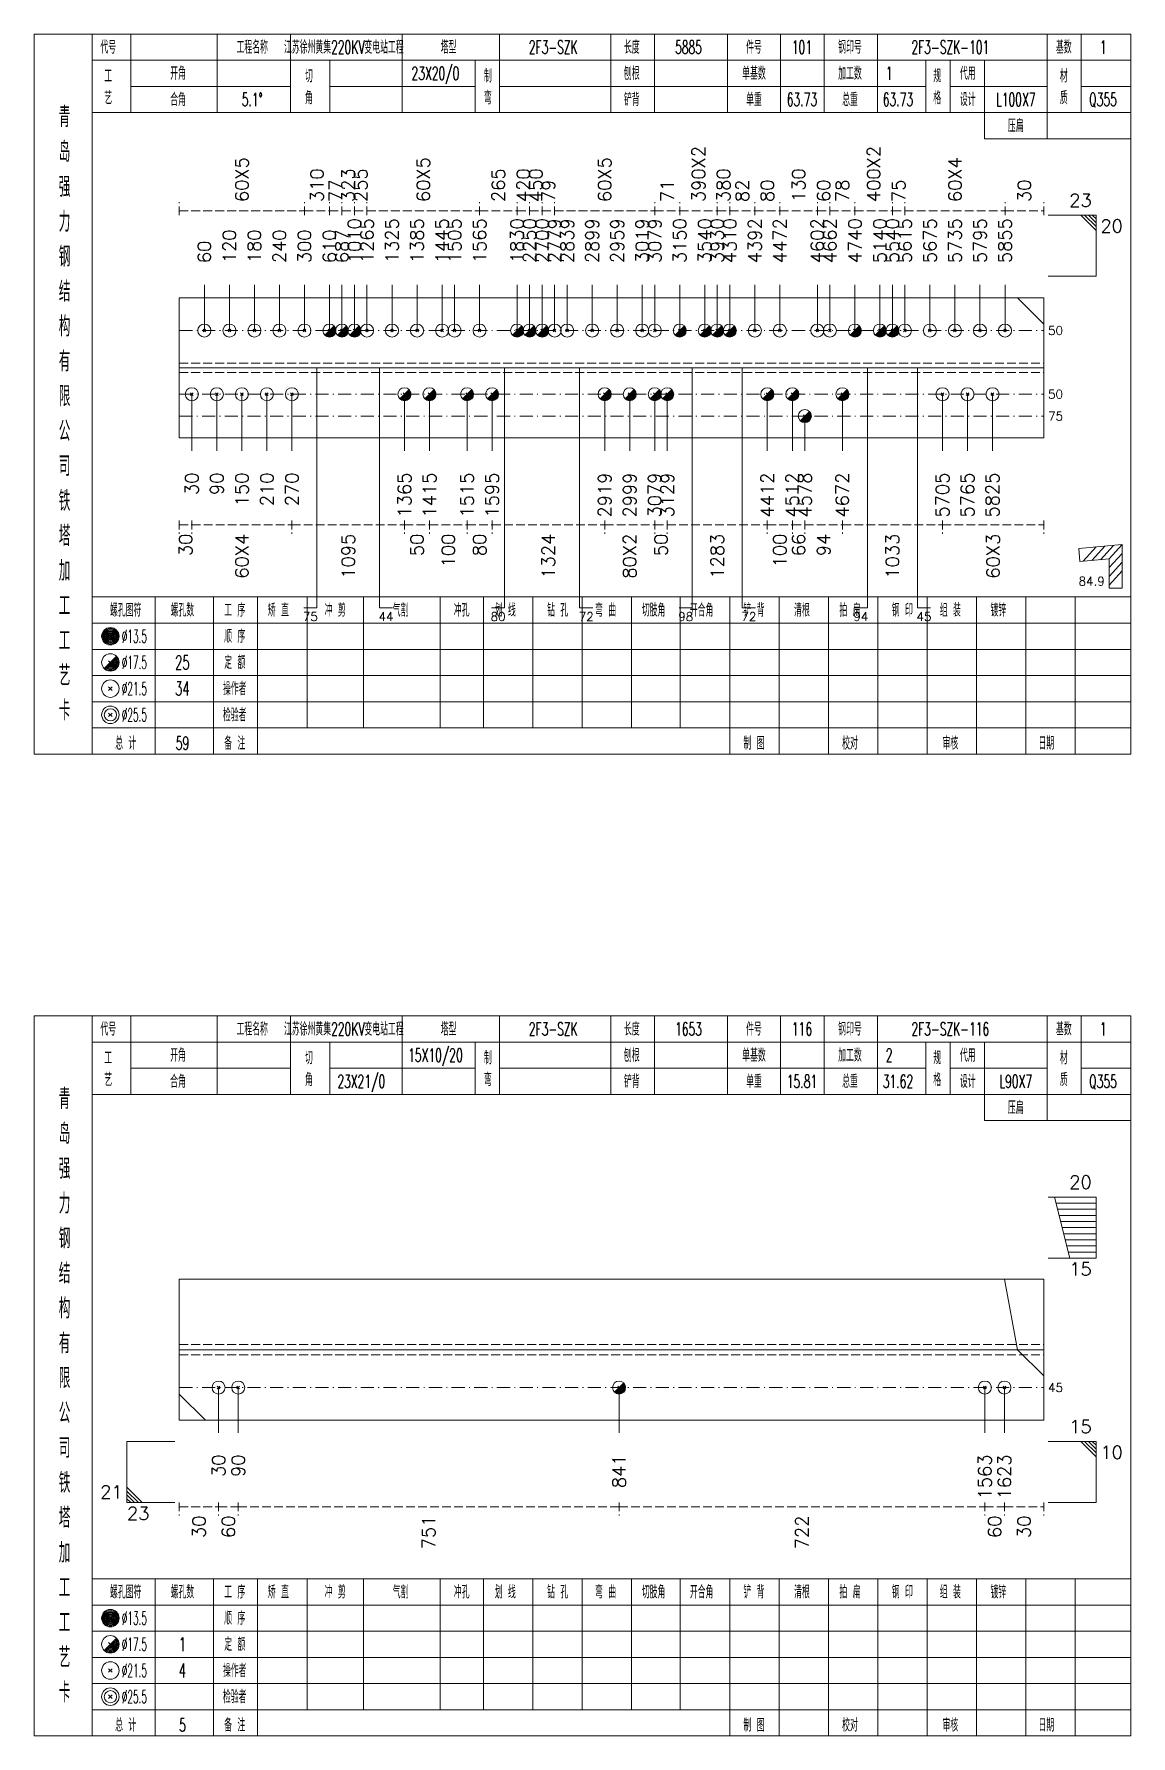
# Model space of a CAD drawing. Extents: x 0 to 4623, y -1159 to 4890.
# Drawn here: x 0 to 251.4, y 4500 to 4890 of the extents above; entities that cross this region are included whole.
import ezdxf
from ezdxf.enums import TextEntityAlignment as Align

# ---------------------------------------------------------------- set-up
doc = ezdxf.new("R2010")
doc.units = 0
doc.header["$MEASUREMENT"] = 0
doc.linetypes.add('一点画线', pattern=[5.2, 3, -1, 0.2, -1])
doc.linetypes.add('虚线', pattern=[2.75, 2, -0.75])
doc.layers.get('0').update_dxf_attribs({"linetype": 'CONTINUOUS', "lineweight": 25})
for name, color, linetype, lineweight in [('1', 7, 'CONTINUOUS', 25), ('2', 7, 'CONTINUOUS', 25), ('4', 7, 'CONTINUOUS', 25), ('5', 7, 'CONTINUOUS', 25)]:
    doc.layers.add(name, color=color, linetype=linetype, lineweight=lineweight)
doc.styles.get("Standard").update_dxf_attribs({"font": 'simplex.shx', "width": 0.7, "height": 3, "bigfont": 'gbhzfs.shx'})

# ---------------------------------------------------------------- blocks, each defined once
blk = doc.blocks.new('孔21.5')
at = {"layer": '5', "color": 7, "linetype": 'Continuous', "lineweight": 13}
for p, q in [((-0.2, -0.2), (0.2, 0.2)), ((-0.2, 0.2), (0.2, -0.2))]:
    blk.add_line(p, q, dxfattribs=at)
blk.add_circle((0, 0), 1, dxfattribs=at)
blk = doc.blocks.new('孔17.5')
at = {"layer": '5', "color": 7, "linetype": 'Continuous', "lineweight": 13}
for p, q in [((-0.707, -0.707), (0.707, 0.707)), ((-0.2, 0.2), (0.2, -0.2))]:
    blk.add_line(p, q, dxfattribs=at)
blk.add_circle((0, 0), 1, dxfattribs=at)
for radius in [0.9, 0.8, 0.7, 0.6, 0.5, 0.4, 0.3, 0.2, 0.1]:
    blk.add_arc((0, 0), radius, 225, 45, dxfattribs=at)

msp = doc.modelspace()

# ---------------------------------------------------------------- linework, layer by layer
at = {"color": 8, "linetype": '虚线', "lineweight": 9}
for p, q in [((33.3, 4848.5), (33.3, 4851.5)), ((33.3, 4849.5), (61.972, 4849.5)), ((61.972, 4848.5), (61.972, 4851.5)), ((61.972, 4848.5), (61.972, 4851.5)), ((61.972, 4849.5), (67.706, 4849.5)), ((67.706, 4848.5), (67.706, 4851.5)), ((67.706, 4848.5), (67.706, 4851.5)), ((67.706, 4849.5), (70.573, 4849.5)), ((70.573, 4848.5), (70.573, 4851.5)), ((70.573, 4848.5), (70.573, 4851.5)), ((70.573, 4849.5), (73.44, 4849.5)), ((73.44, 4848.5), (73.44, 4851.5)), ((73.44, 4848.5), (73.44, 4851.5)), ((73.44, 4849.5), (76.307, 4849.5)), ((76.307, 4848.5), (76.307, 4851.5)), ((76.307, 4848.5), (76.307, 4851.5)), ((76.307, 4849.5), (102.112, 4849.5)), ((102.112, 4848.5), (102.112, 4851.5)), ((102.112, 4848.5), (102.112, 4851.5)), ((102.112, 4849.5), (110.713, 4849.5)), ((110.713, 4848.5), (110.713, 4851.5)), ((110.713, 4848.5), (110.713, 4851.5)), ((110.713, 4849.5), (113.581, 4849.5)), ((113.581, 4848.5), (113.581, 4851.5)), ((113.581, 4848.5), (113.581, 4851.5)), ((113.581, 4849.5), (116.448, 4849.5)), ((116.448, 4848.5), (116.448, 4851.5)), ((116.448, 4848.5), (116.448, 4851.5)), ((116.448, 4849.5), (119.315, 4849.5)), ((119.315, 4848.5), (119.315, 4851.5)), ((119.315, 4848.5), (119.315, 4851.5)), ((119.315, 4849.5), (142.252, 4849.5)), ((142.252, 4848.5), (142.252, 4851.5)), ((142.252, 4848.5), (142.252, 4851.5)), ((142.252, 4849.5), (147.987, 4849.5)), ((147.987, 4848.5), (147.987, 4851.5)), ((147.987, 4848.5), (147.987, 4851.5)), ((147.987, 4849.5), (156.588, 4849.5)), ((156.588, 4848.5), (156.588, 4851.5)), ((156.588, 4848.5), (156.588, 4851.5)), ((156.588, 4849.5), (159.455, 4849.5)), ((159.455, 4848.5), (159.455, 4851.5)), ((159.455, 4848.5), (159.455, 4851.5)), ((159.455, 4849.5), (165.19, 4849.5)), ((165.19, 4848.5), (165.19, 4851.5)), ((165.19, 4848.5), (165.19, 4851.5)), ((165.19, 4849.5), (170.924, 4849.5)), ((170.924, 4848.5), (170.924, 4851.5)), ((170.924, 4848.5), (170.924, 4851.5)), ((170.924, 4849.5), (179.525, 4849.5)), ((179.525, 4848.5), (179.525, 4851.5)), ((179.525, 4848.5), (179.525, 4851.5)), ((179.525, 4849.5), (182.393, 4849.5)), ((182.393, 4848.5), (182.393, 4851.5)), ((182.393, 4848.5), (182.393, 4851.5)), ((182.393, 4849.5), (188.127, 4849.5)), ((188.127, 4848.5), (188.127, 4851.5)), ((188.127, 4848.5), (188.127, 4851.5)), ((188.127, 4849.5), (196.728, 4849.5)), ((196.728, 4848.5), (196.728, 4851.5)), ((196.728, 4848.5), (196.728, 4851.5)), ((196.728, 4849.5), (199.596, 4849.5)), ((199.596, 4848.5), (199.596, 4851.5)), ((199.596, 4848.5), (199.596, 4851.5)), ((199.596, 4849.5), (222.533, 4849.5)), ((222.533, 4848.5), (222.533, 4851.5)), ((222.533, 4848.5), (222.533, 4851.5)), ((222.533, 4849.5), (231.4, 4849.5)), ((231.4, 4848.5), (231.4, 4851.5)), ((33.3, 4778.5), (33.3, 4775.5)), ((33.3, 4777.5), (36.167, 4777.5)), ((36.167, 4778.5), (36.167, 4775.5)), ((36.167, 4778.5), (36.167, 4775.5)), ((36.167, 4777.5), (59.104, 4777.5)), ((59.104, 4778.5), (59.104, 4775.5)), ((59.104, 4778.5), (59.104, 4775.5)), ((59.104, 4777.5), (84.909, 4777.5)), ((84.909, 4778.5), (84.909, 4775.5)), ((84.909, 4778.5), (84.909, 4775.5)), ((84.909, 4777.5), (90.643, 4777.5)), ((90.643, 4778.5), (90.643, 4775.5)), ((90.643, 4778.5), (90.643, 4775.5)), ((90.643, 4777.5), (99.245, 4777.5)), ((99.245, 4778.5), (99.245, 4775.5)), ((99.245, 4778.5), (99.245, 4775.5)), ((99.245, 4777.5), (104.979, 4777.5)), ((104.979, 4778.5), (104.979, 4775.5)), ((104.979, 4778.5), (104.979, 4775.5)), ((104.979, 4777.5), (130.784, 4777.5)), ((130.784, 4778.5), (130.784, 4775.5)), ((130.784, 4778.5), (130.784, 4775.5)), ((130.784, 4777.5), (142.252, 4777.5)), ((142.252, 4778.5), (142.252, 4775.5)), ((142.252, 4778.5), (142.252, 4775.5)), ((142.252, 4777.5), (145.119, 4777.5)), ((145.119, 4778.5), (145.119, 4775.5)), ((145.119, 4778.5), (145.119, 4775.5)), ((145.119, 4777.5), (168.057, 4777.5)), ((168.057, 4778.5), (168.057, 4775.5)), ((168.057, 4778.5), (168.057, 4775.5)), ((168.057, 4777.5), (173.791, 4777.5)), ((173.791, 4778.5), (173.791, 4775.5)), ((173.791, 4778.5), (173.791, 4775.5)), ((173.791, 4777.5), (176.658, 4777.5)), ((176.658, 4778.5), (176.658, 4775.5)), ((176.658, 4778.5), (176.658, 4775.5)), ((176.658, 4777.5), (185.26, 4777.5)), ((185.26, 4778.5), (185.26, 4775.5)), ((185.26, 4778.5), (185.26, 4775.5)), ((185.26, 4777.5), (208.197, 4777.5)), ((208.197, 4778.5), (208.197, 4775.5)), ((208.197, 4778.5), (208.197, 4775.5)), ((208.197, 4777.5), (231.4, 4777.5)), ((231.4, 4778.5), (231.4, 4775.5)), ((33.3, 4553.5), (33.3, 4550.5)), ((33.3, 4552.5), (42.3, 4552.5)), ((42.3, 4553.5), (42.3, 4550.5)), ((42.3, 4553.5), (42.3, 4550.5)), ((42.3, 4552.5), (46.8, 4552.5)), ((46.8, 4553.5), (46.8, 4550.5)), ((46.8, 4553.5), (46.8, 4550.5)), ((46.8, 4552.5), (134.088, 4552.5)), ((134.088, 4553.5), (134.088, 4550.5)), ((134.088, 4553.5), (134.088, 4550.5)), ((134.088, 4552.5), (217.9, 4552.5)), ((217.9, 4553.5), (217.9, 4550.5)), ((217.9, 4553.5), (217.9, 4550.5)), ((217.9, 4552.5), (222.4, 4552.5)), ((222.4, 4553.5), (222.4, 4550.5)), ((222.4, 4553.5), (222.4, 4550.5)), ((222.4, 4552.5), (231.4, 4552.5)), ((231.4, 4553.5), (231.4, 4550.5))]:
    msp.add_line(p, q, dxfattribs=at)
at = {"color": 7, "linetype": 'Continuous', "lineweight": 13}
for p, q in [((243.4, 4848.5), (232.4, 4848.5)), ((239.9, 4848.5), (243.4, 4845)), ((240.775, 4848.5), (243.4, 4845.875)), ((241.65, 4848.5), (243.4, 4846.75)), ((242.525, 4848.5), (243.4, 4847.625)), ((243.4, 4834.5), (243.4, 4848.5)), ((39.034, 4822.05), (39.034, 4832.5)), ((44.769, 4822.05), (44.769, 4832.5)), ((50.503, 4822.05), (50.503, 4832.5)), ((56.237, 4822.05), (56.237, 4832.5)), ((61.972, 4822.05), (61.972, 4832.5)), ((67.706, 4822.05), (67.706, 4832.5)), ((70.573, 4822.05), (70.573, 4832.5)), ((73.44, 4822.05), (73.44, 4832.5)), ((76.307, 4822.05), (76.307, 4832.5)), ((82.042, 4822.05), (82.042, 4832.5)), ((87.776, 4822.05), (87.776, 4832.5)), ((93.51, 4822.05), (93.51, 4832.5)), ((96.378, 4822.05), (96.378, 4832.5)), ((102.112, 4822.05), (102.112, 4832.5)), ((110.713, 4822.05), (110.713, 4832.5)), ((113.581, 4822.05), (113.581, 4832.5)), ((116.448, 4822.05), (116.448, 4832.5)), ((119.315, 4822.05), (119.315, 4832.5)), ((122.182, 4822.05), (122.182, 4832.5)), ((127.916, 4822.05), (127.916, 4832.5)), ((133.651, 4822.05), (133.651, 4832.5)), ((139.385, 4822.05), (139.385, 4832.5)), ((142.252, 4822.05), (142.252, 4832.5)), ((147.987, 4822.05), (147.987, 4832.5)), ((153.721, 4822.05), (153.721, 4832.5)), ((156.588, 4822.05), (156.588, 4832.5)), ((159.455, 4822.05), (159.455, 4832.5)), ((165.19, 4822.05), (165.19, 4832.5)), ((170.924, 4822.05), (170.924, 4832.5)), ((179.525, 4822.05), (179.525, 4832.5)), ((182.393, 4822.05), (182.393, 4832.5)), ((188.127, 4822.05), (188.127, 4832.5)), ((193.861, 4822.05), (193.861, 4832.5)), ((196.728, 4822.05), (196.728, 4832.5)), ((199.596, 4822.05), (199.596, 4832.5)), ((205.33, 4822.05), (205.33, 4832.5)), ((211.064, 4822.05), (211.064, 4832.5)), ((216.799, 4822.05), (216.799, 4832.5)), ((222.533, 4822.05), (222.533, 4832.5)), ((243.4, 4834.5), (232.4, 4834.5)), ((231.4, 4823.55), (225.4, 4829.55)), ((36.167, 4807.45), (36.167, 4794.5)), ((41.901, 4807.45), (41.901, 4794.5)), ((47.636, 4807.45), (47.636, 4794.5)), ((53.37, 4807.45), (53.37, 4794.5)), ((59.104, 4807.45), (59.104, 4794.5)), ((84.909, 4807.45), (84.909, 4794.5)), ((90.643, 4807.45), (90.643, 4794.5)), ((99.245, 4807.45), (99.245, 4794.5)), ((104.979, 4807.45), (104.979, 4794.5)), ((130.784, 4807.45), (130.784, 4794.5)), ((136.518, 4807.45), (136.518, 4794.5)), ((142.252, 4807.45), (142.252, 4794.5)), ((145.119, 4807.45), (145.119, 4794.5)), ((168.057, 4807.45), (168.057, 4794.5)), ((173.791, 4807.45), (173.791, 4794.5)), ((185.26, 4807.45), (185.26, 4794.5)), ((208.197, 4807.45), (208.197, 4794.5)), ((213.931, 4807.45), (213.931, 4794.5)), ((219.666, 4807.45), (219.666, 4794.5)), ((176.658, 4802.45), (176.658, 4794.5)), ((243.4, 4623.5), (232.4, 4623.5)), ((237.4, 4609.5), (233.9, 4623.5)), ((243.4, 4622.1), (234.25, 4622.1)), ((243.4, 4609.5), (243.4, 4623.5)), ((243.4, 4620.7), (234.6, 4620.7)), ((243.4, 4619.3), (234.95, 4619.3)), ((243.4, 4617.9), (235.3, 4617.9)), ((243.4, 4616.5), (235.65, 4616.5)), ((243.4, 4615.1), (236, 4615.1)), ((243.4, 4613.7), (236.35, 4613.7)), ((243.4, 4612.3), (236.7, 4612.3)), ((243.4, 4610.9), (237.05, 4610.9)), ((243.4, 4609.5), (232.4, 4609.5)), ((225.4, 4588.5), (222.4, 4604.667)), ((231.4, 4582.5), (225.4, 4588.5)), ((42.3, 4579.833), (42.3, 4569.5)), ((46.8, 4579.833), (46.8, 4569.5)), ((134.088, 4579.833), (134.088, 4569.5)), ((217.9, 4579.833), (217.9, 4569.5)), ((222.4, 4579.833), (222.4, 4569.5)), ((33.3, 4578.333), (39.3, 4572.333)), ((21.3, 4567.5), (32.3, 4567.5)), ((21.3, 4567.5), (21.3, 4553.5)), ((243.4, 4567.5), (232.4, 4567.5)), ((239.9, 4567.5), (243.4, 4564)), ((240.775, 4567.5), (243.4, 4564.875)), ((241.65, 4567.5), (243.4, 4565.75)), ((242.525, 4567.5), (243.4, 4566.625)), ((243.4, 4567.5), (243.4, 4553.5)), ((24.8, 4553.5), (21.3, 4557)), ((23.925, 4553.5), (21.3, 4556.125)), ((23.05, 4553.5), (21.3, 4555.25)), ((22.175, 4553.5), (21.3, 4554.375)), ((21.3, 4553.5), (32.3, 4553.5)), ((243.4, 4553.5), (232.4, 4553.5))]:
    msp.add_line(p, q, dxfattribs=at)
at = {"color": 7, "linetype": 'Continuous', "lineweight": 18}
for p, q in [((33.3, 4829.55), (33.3, 4797.45)), ((33.3, 4829.55), (231.4, 4829.55)), ((231.4, 4829.55), (231.4, 4797.45)), ((33.3, 4813.5), (231.4, 4813.5)), ((33.3, 4604.667), (33.3, 4572.333)), ((33.3, 4604.667), (231.4, 4604.667)), ((231.4, 4604.667), (231.4, 4572.333)), ((33.3, 4588.5), (231.4, 4588.5))]:
    msp.add_line(p, q, dxfattribs=at)
at = {"color": 3, "linetype": '一点画线', "lineweight": 13}
for p, q in [((33.3, 4822.05), (231.4, 4822.05)), ((33.3, 4807.45), (231.4, 4807.45)), ((33.3, 4802.45), (231.4, 4802.45)), ((33.3, 4579.833), (231.4, 4579.833))]:
    msp.add_line(p, q, dxfattribs=at)
at = {"color": 1, "linetype": '虚线', "lineweight": 18}
for p, q in [((33.3, 4814.55), (231.4, 4814.55)), ((33.3, 4812.45), (231.4, 4812.45)), ((33.3, 4589.667), (231.4, 4589.667)), ((33.3, 4587.333), (231.4, 4587.333))]:
    msp.add_line(p, q, dxfattribs=at)
at = {"layer": '1', "color": 7, "linetype": 'Continuous', "lineweight": 18}
for p, q in [((33.3, 4797.45), (231.4, 4797.45)), ((33.3, 4572.333), (231.4, 4572.333))]:
    msp.add_line(p, q, dxfattribs=at)
at = {"layer": '2', "color": 7, "linetype": 'Continuous', "lineweight": 13}
for p, q in [((64.839, 4813.5), (64.839, 4758.5)), ((79.175, 4813.5), (79.175, 4758.5)), ((107.846, 4813.5), (107.846, 4758.5)), ((125.049, 4813.5), (125.049, 4758.5)), ((150.854, 4813.5), (150.854, 4758.5)), ((162.322, 4813.5), (162.322, 4758.5)), ((190.994, 4813.5), (190.994, 4758.5)), ((202.463, 4813.5), (202.463, 4758.5)), ((249.4, 4773), (239.44, 4772.111)), ((239.44, 4772.111), (239.706, 4769.123)), ((239.706, 4769.123), (246.4, 4769.72)), ((240.424, 4769.187), (243.424, 4772.467)), ((242.416, 4769.365), (245.416, 4772.644)), ((244.408, 4769.543), (247.408, 4772.822)), ((246.4, 4769.72), (249.4, 4773)), ((246.4, 4767.72), (249.4, 4771)), ((246.4, 4769.72), (246.4, 4763)), ((249.4, 4763), (249.4, 4773)), ((246.4, 4765.72), (249.4, 4769)), ((246.4, 4763.72), (249.4, 4767)), ((246.4, 4763), (249.4, 4763)), ((64.839, 4758.5), (61.839, 4758.5)), ((79.175, 4758.5), (82.175, 4758.5)), ((107.846, 4758.5), (104.846, 4758.5)), ((125.049, 4758.5), (128.049, 4758.5)), ((150.854, 4758.5), (147.854, 4758.5)), ((162.322, 4758.5), (165.322, 4758.5)), ((190.994, 4758.5), (187.994, 4758.5)), ((202.463, 4758.5), (205.463, 4758.5))]:
    msp.add_line(p, q, dxfattribs=at)
at = {"layer": '4', "color": 1, "linetype": 'Continuous', "lineweight": 18}
for p, q in [((13.3, 4725), (13.3, 4890)), ((22.2, 4872), (22.2, 4890)), ((42, 4872), (42, 4890)), ((58.8, 4872), (58.8, 4890)), ((84.4, 4872), (84.4, 4890)), ((106.7, 4872), (106.7, 4890)), ((132.2, 4872), (132.2, 4890)), ((142.2, 4872), (142.2, 4890)), ((158.9, 4872), (158.9, 4890)), ((171.1, 4872), (171.1, 4890)), ((181.1, 4872), (181.1, 4890)), ((193.3, 4872), (193.3, 4890)), ((232.2, 4866), (232.2, 4890)), ((240, 4872), (240, 4890)), ((13.3, 4884), (251.4, 4884)), ((67.8, 4872), (67.8, 4884)), ((101.1, 4872), (101.1, 4884)), ((204.4, 4872), (204.4, 4884)), ((210, 4872), (210, 4884)), ((217.8, 4866), (217.8, 4884)), ((22.2, 4878), (58.8, 4878)), ((67.8, 4878), (101.1, 4878)), ((106.7, 4878), (204.4, 4878)), ((210, 4878), (232.2, 4878)), ((240, 4878), (251.4, 4878)), ((13.3, 4872), (251.4, 4872)), ((217.8, 4866), (251.4, 4866)), ((13.3, 4761), (251.4, 4761)), ((27.8, 4725), (27.8, 4761)), ((41.1, 4725), (41.1, 4761)), ((51.2, 4725), (51.2, 4761)), ((62.6, 4731), (62.6, 4761)), ((75.5, 4731), (75.5, 4761)), ((93.1, 4731), (93.1, 4761)), ((103, 4731), (103, 4761)), ((114.3, 4731), (114.3, 4761)), ((125.6, 4731), (125.6, 4761)), ((136.9, 4731), (136.9, 4761)), ((148.1, 4731), (148.1, 4761)), ((159.5, 4731), (159.5, 4761)), ((170.8, 4731), (170.8, 4761)), ((182.1, 4731), (182.1, 4761)), ((193.4, 4731), (193.4, 4761)), ((204.7, 4731), (204.7, 4761)), ((216, 4731), (216, 4761)), ((227.3, 4731), (227.3, 4761)), ((238.6, 4731), (238.6, 4761)), ((13.3, 4755), (251.4, 4755)), ((13.3, 4749), (251.4, 4749)), ((13.3, 4743), (251.4, 4743)), ((13.3, 4737), (251.4, 4737)), ((13.3, 4731), (251.4, 4731)), ((159.5, 4725), (159.5, 4731)), ((170.8, 4725), (170.8, 4731)), ((182.1, 4725), (182.1, 4731)), ((193.4, 4725), (193.4, 4731)), ((204.7, 4725), (204.7, 4731)), ((216, 4725), (216, 4731)), ((227.3, 4725), (227.3, 4731)), ((238.6, 4725), (238.6, 4731)), ((13.3, 4500), (13.3, 4665)), ((22.2, 4647), (22.2, 4665)), ((42, 4647), (42, 4665)), ((58.8, 4647), (58.8, 4665)), ((84.4, 4647), (84.4, 4665)), ((106.7, 4647), (106.7, 4665)), ((132.2, 4647), (132.2, 4665)), ((142.2, 4647), (142.2, 4665)), ((158.9, 4647), (158.9, 4665)), ((171.1, 4647), (171.1, 4665)), ((181.1, 4647), (181.1, 4665)), ((193.3, 4647), (193.3, 4665)), ((232.2, 4641), (232.2, 4665)), ((240, 4647), (240, 4665)), ((13.3, 4659), (251.4, 4659)), ((67.8, 4647), (67.8, 4659)), ((101.1, 4647), (101.1, 4659)), ((204.4, 4647), (204.4, 4659)), ((210, 4647), (210, 4659)), ((217.8, 4641), (217.8, 4659)), ((22.2, 4653), (58.8, 4653)), ((67.8, 4653), (101.1, 4653)), ((106.7, 4653), (204.4, 4653)), ((210, 4653), (232.2, 4653)), ((240, 4653), (251.4, 4653)), ((13.3, 4647), (251.4, 4647)), ((217.8, 4641), (251.4, 4641)), ((13.3, 4536), (251.4, 4536)), ((27.8, 4500), (27.8, 4536)), ((41.1, 4500), (41.1, 4536)), ((51.2, 4500), (51.2, 4536)), ((62.6, 4506), (62.6, 4536)), ((75.5, 4506), (75.5, 4536)), ((93.1, 4506), (93.1, 4536)), ((103, 4506), (103, 4536)), ((114.3, 4506), (114.3, 4536)), ((125.6, 4506), (125.6, 4536)), ((136.9, 4506), (136.9, 4536)), ((148.1, 4506), (148.1, 4536)), ((159.5, 4506), (159.5, 4536)), ((170.8, 4506), (170.8, 4536)), ((182.1, 4506), (182.1, 4536)), ((193.4, 4506), (193.4, 4536)), ((204.7, 4506), (204.7, 4536)), ((216, 4506), (216, 4536)), ((227.3, 4506), (227.3, 4536)), ((238.6, 4506), (238.6, 4536)), ((13.3, 4530), (251.4, 4530)), ((13.3, 4524), (251.4, 4524)), ((13.3, 4518), (251.4, 4518)), ((13.3, 4512), (251.4, 4512)), ((13.3, 4506), (251.4, 4506)), ((159.5, 4500), (159.5, 4506)), ((170.8, 4500), (170.8, 4506)), ((182.1, 4500), (182.1, 4506)), ((193.4, 4500), (193.4, 4506)), ((204.7, 4500), (204.7, 4506)), ((216, 4500), (216, 4506)), ((227.3, 4500), (227.3, 4506)), ((238.6, 4500), (238.6, 4506))]:
    msp.add_line(p, q, dxfattribs=at)
at = {"layer": '4', "color": 7, "linetype": 'Continuous', "lineweight": 13}
for p, q in [((17.3, 4751.8), (17.7, 4752.2)), ((17.7, 4751.8), (17.3, 4752.2)), ((16.086, 4744.586), (18.914, 4747.414)), ((17.1, 4746.4), (17.9, 4745.6)), ((17.1, 4739.6), (17.9, 4740.4)), ((17.1, 4740.4), (17.9, 4739.6)), ((17.1, 4733.6), (17.9, 4734.4)), ((17.1, 4734.4), (17.9, 4733.6)), ((17.3, 4526.8), (17.7, 4527.2)), ((17.7, 4526.8), (17.3, 4527.2)), ((16.086, 4519.586), (18.914, 4522.414)), ((17.1, 4521.4), (17.9, 4520.6)), ((17.1, 4514.6), (17.9, 4515.4)), ((17.1, 4515.4), (17.9, 4514.6)), ((17.1, 4508.6), (17.9, 4509.4)), ((17.1, 4509.4), (17.9, 4508.6))]:
    msp.add_line(p, q, dxfattribs=at)
at = {"layer": '4', "color": 1, "linetype": 'Continuous', "lineweight": 18}
for points in [[(0, 4890), (0, 4725), (251.4, 4725), (251.4, 4890)], [(0, 4665), (0, 4500), (251.4, 4500), (251.4, 4665)]]:
    msp.add_lwpolyline(points, close=True, dxfattribs=at)
at = {"layer": '4', "color": 7, "linetype": 'Continuous', "lineweight": 13}
for centre, radius in [((17.5, 4752), 2), ((17.5, 4752), 1.8), ((17.5, 4752), 1.6), ((17.5, 4752), 1.4), ((17.5, 4752), 1.2), ((17.5, 4752), 1), ((17.5, 4752), 0.8), ((17.5, 4752), 0.6), ((17.5, 4752), 0.4), ((17.5, 4752), 0.2), ((17.5, 4746), 2), ((17.5, 4740), 2), ((17.5, 4734), 2), ((17.5, 4734), 1.4), ((17.5, 4527), 2), ((17.5, 4527), 1.8), ((17.5, 4527), 1.6), ((17.5, 4527), 1.4), ((17.5, 4527), 1.2), ((17.5, 4527), 1), ((17.5, 4527), 0.8), ((17.5, 4527), 0.6), ((17.5, 4527), 0.4), ((17.5, 4527), 0.2), ((17.5, 4521), 2), ((17.5, 4515), 2), ((17.5, 4509), 2), ((17.5, 4509), 1.4)]:
    msp.add_circle(centre, radius, dxfattribs=at)
for centre, radius in [((17.5, 4746), 1.8), ((17.5, 4746), 1.6), ((17.5, 4746), 1.4), ((17.5, 4746), 1.2), ((17.5, 4746), 1), ((17.5, 4746), 0.8), ((17.5, 4746), 0.6), ((17.5, 4746), 0.4), ((17.5, 4746), 0.2), ((17.5, 4521), 1.8), ((17.5, 4521), 1.6), ((17.5, 4521), 1.4), ((17.5, 4521), 1.2), ((17.5, 4521), 1), ((17.5, 4521), 0.8), ((17.5, 4521), 0.6), ((17.5, 4521), 0.4), ((17.5, 4521), 0.2)]:
    msp.add_arc(centre, radius, 225, 45, dxfattribs=at)

# ---------------------------------------------------------------- block references
at = {"color": 7, "linetype": 'Continuous', "lineweight": 13}
for name, p, xscale, yscale, zscale in [('孔21.5', (39.034, 4822.05), 1.5, 1.5, 1.5), ('孔21.5', (44.769, 4822.05), 1.5, 1.5, 1.5), ('孔21.5', (50.503, 4822.05), 1.5, 1.5, 1.5), ('孔21.5', (56.237, 4822.05), 1.5, 1.5, 1.5), ('孔21.5', (61.972, 4822.05), 1.5, 1.5, 1.5), ('孔17.5', (67.706, 4822.05), 1.5, 1.5, 1.5), ('孔17.5', (70.573, 4822.05), 1.5, 1.5, 1.5), ('孔17.5', (73.44, 4822.05), 1.5, 1.5, 1.5), ('孔21.5', (76.307, 4822.05), 1.5, 1.5, 1.5), ('孔21.5', (82.042, 4822.05), 1.5, 1.5, 1.5), ('孔21.5', (87.776, 4822.05), 1.5, 1.5, 1.5), ('孔21.5', (93.51, 4822.05), 1.5, 1.5, 1.5), ('孔21.5', (96.378, 4822.05), 1.5, 1.5, 1.5), ('孔21.5', (102.112, 4822.05), 1.5, 1.5, 1.5), ('孔17.5', (110.713, 4822.05), 1.5, 1.5, 1.5), ('孔17.5', (113.581, 4822.05), 1.5, 1.5, 1.5), ('孔17.5', (116.448, 4822.05), 1.5, 1.5, 1.5), ('孔21.5', (119.315, 4822.05), 1.5, 1.5, 1.5), ('孔21.5', (122.182, 4822.05), 1.5, 1.5, 1.5), ('孔21.5', (127.916, 4822.05), 1.500000000000021, 1.500000000000021, 1.500000000000021), ('孔21.5', (133.651, 4822.05), 1.5, 1.5, 1.5), ('孔21.5', (139.385, 4822.05), 1.5, 1.5, 1.5), ('孔21.5', (142.252, 4822.05), 1.5, 1.5, 1.5), ('孔17.5', (147.987, 4822.05), 1.5, 1.5, 1.5), ('孔17.5', (153.721, 4822.05), 1.5, 1.5, 1.5), ('孔17.5', (156.588, 4822.05), 1.5, 1.5, 1.5), ('孔17.5', (159.455, 4822.05), 1.5, 1.5, 1.5), ('孔21.5', (165.19, 4822.05), 1.5, 1.5, 1.5), ('孔21.5', (170.924, 4822.05), 1.5, 1.5, 1.5), ('孔21.5', (179.525, 4822.05), 1.5, 1.5, 1.5), ('孔21.5', (182.393, 4822.05), 1.5, 1.5, 1.5), ('孔17.5', (188.127, 4822.05), 1.5, 1.5, 1.5), ('孔17.5', (193.861, 4822.05), 1.5, 1.5, 1.5), ('孔17.5', (196.728, 4822.05), 1.5, 1.5, 1.5), ('孔21.5', (199.596, 4822.05), 1.5, 1.5, 1.5), ('孔21.5', (205.33, 4822.05), 1.5, 1.5, 1.5), ('孔21.5', (211.064, 4822.05), 1.5, 1.5, 1.5), ('孔21.5', (216.799, 4822.05), 1.5, 1.5, 1.5), ('孔21.5', (222.533, 4822.05), 1.5, 1.5, 1.5)]:
    msp.add_blockref(name, p, dxfattribs=dict(at, xscale=xscale, yscale=yscale, zscale=zscale))
at = {"layer": '1', "color": 7, "linetype": 'Continuous', "lineweight": 13, "xscale": 1.5, "yscale": 1.5, "zscale": 1.5}
for name, p in [('孔21.5', (36.167, 4807.45)), ('孔21.5', (41.901, 4807.45)), ('孔21.5', (47.636, 4807.45)), ('孔21.5', (53.37, 4807.45)), ('孔21.5', (59.104, 4807.45)), ('孔17.5', (84.909, 4807.45)), ('孔17.5', (90.643, 4807.45)), ('孔17.5', (99.245, 4807.45)), ('孔17.5', (104.979, 4807.45)), ('孔17.5', (130.784, 4807.45)), ('孔17.5', (136.518, 4807.45)), ('孔17.5', (142.252, 4807.45)), ('孔17.5', (145.119, 4807.45)), ('孔17.5', (168.057, 4807.45)), ('孔17.5', (173.791, 4807.45)), ('孔17.5', (185.26, 4807.45)), ('孔21.5', (208.197, 4807.45)), ('孔21.5', (213.931, 4807.45)), ('孔21.5', (219.666, 4807.45)), ('孔17.5', (176.658, 4802.45)), ('孔21.5', (42.3, 4579.833)), ('孔21.5', (46.8, 4579.833)), ('孔17.5', (134.088, 4579.833)), ('孔21.5', (217.9, 4579.833)), ('孔21.5', (222.4, 4579.833))]:
    msp.add_blockref(name, p, dxfattribs=at)

# ---------------------------------------------------------------- texts
at = {"color": 8, "linetype": 'Continuous', "lineweight": 9}
for s, p in [('390X2', (152.287, 4851.5)), ('400X2', (192.428, 4851.5)), ('60X5', (47.636, 4851.5)), ('60X5', (89.21, 4851.5)), ('60X5', (130.784, 4851.5)), ('60X4', (211.064, 4851.5)), ('310', (64.839, 4851.5)), ('77', (69.14, 4851.5)), ('323', (72.007, 4851.5)), ('255', (74.874, 4851.5)), ('265', (106.413, 4851.5)), ('420', (112.147, 4851.5)), ('450', (115.014, 4851.5)), ('79', (117.881, 4851.5)), ('380', (158.022, 4851.5)), ('82', (162.322, 4851.5)), ('80', (168.057, 4851.5)), ('130', (175.225, 4851.5)), ('60', (180.959, 4851.5)), ('78', (185.26, 4851.5)), ('75', (198.162, 4851.5)), ('30', (226.966, 4851.5)), ('71', (145.119, 4851.5))]:
    msp.add_text(s, height=3, rotation=90, dxfattribs=at).set_placement(p, align=Align.MIDDLE_LEFT)
at = {"color": 7, "linetype": 'Continuous', "lineweight": 13}
for s, p in [('23', (242.4, 4849.5)), ('20', (242.4, 4624.5)), ('15', (242.4, 4568.5)), ('21', (20.3, 4553.5))]:
    msp.add_text(s, height=3, dxfattribs=at).set_placement(p, align=Align.BOTTOM_RIGHT)
for s, p in [('120', (44.769, 4837.5)), ('180', (50.503, 4837.5)), ('240', (56.237, 4837.5)), ('300', (61.972, 4837.5)), ('610', (67.706, 4837.5)), ('687', (70.573, 4837.5)), ('1010', (73.44, 4837.5)), ('1265', (76.307, 4837.5)), ('1325', (82.042, 4837.5)), ('1385', (87.776, 4837.5)), ('1445', (93.51, 4837.5)), ('1505', (96.378, 4837.5)), ('1565', (102.112, 4837.5)), ('1830', (110.713, 4837.5)), ('2250', (113.581, 4837.5)), ('2700', (116.448, 4837.5)), ('2779', (119.315, 4837.5)), ('2839', (122.182, 4837.5)), ('2899', (127.916, 4837.5)), ('2959', (133.651, 4837.5)), ('3019', (139.385, 4837.5)), ('3079', (142.252, 4837.5)), ('3150', (147.987, 4837.5)), ('3540', (153.721, 4837.5)), ('3930', (156.588, 4837.5)), ('4310', (159.455, 4837.5)), ('4392', (165.19, 4837.5)), ('4472', (170.924, 4837.5)), ('4602', (179.525, 4837.5)), ('4662', (182.393, 4837.5)), ('4740', (188.127, 4837.5)), ('5140', (193.861, 4837.5)), ('5540', (196.728, 4837.5)), ('5615', (199.596, 4837.5)), ('5675', (205.33, 4837.5)), ('5735', (211.064, 4837.5)), ('5795', (216.799, 4837.5)), ('5855', (222.533, 4837.5)), ('60', (39.034, 4837.5))]:
    msp.add_text(s, height=3, rotation=90, dxfattribs=at).set_placement(p, align=Align.MIDDLE_LEFT)
for s, p in [('20', (244.4, 4847.5)), ('10', (244.4, 4566.5)), ('23', (21.3, 4552.5))]:
    msp.add_text(s, height=3, dxfattribs=at).set_placement(p, align=Align.TOP_LEFT)
for s, p in [('50', (232.4, 4822.05)), ('50', (232.4, 4807.45)), ('75', (232.4, 4802.45)), ('45', (232.4, 4579.833))]:
    msp.add_text(s, height=2, dxfattribs=at).set_placement(p, align=Align.MIDDLE_LEFT)
at = {"color": 8, "linetype": 'Continuous', "lineweight": 9}
for s, p in [('30', (34.734, 4775.5)), ('60X4', (47.636, 4775.5)), ('1095', (72.007, 4775.5)), ('50', (87.776, 4775.5)), ('100', (94.944, 4775.5)), ('80', (102.112, 4775.5)), ('1324', (117.881, 4775.5)), ('80X2', (136.518, 4775.5)), ('50', (143.686, 4775.5)), ('1283', (156.588, 4775.5)), ('100', (170.924, 4775.5)), ('66', (175.225, 4775.5)), ('94', (180.959, 4775.5)), ('1033', (196.728, 4775.5)), ('60X3', (219.799, 4775.5)), ('30', (37.8, 4550.5)), ('60', (44.55, 4550.5)), ('751', (90.444, 4550.5)), ('722', (175.994, 4550.5)), ('60', (220.15, 4550.5)), ('30', (226.9, 4550.5))]:
    msp.add_text(s, height=3, rotation=90, dxfattribs=at).set_placement(p, align=Align.MIDDLE_RIGHT)
at = {"color": 7, "linetype": 'Continuous', "lineweight": 13}
msp.add_text('15', height=3, dxfattribs=at).set_placement((242.4, 4608.5), align=Align.TOP_RIGHT)
at = {"layer": '1', "color": 7, "linetype": 'Continuous', "lineweight": 13}
for s, p in [('30', (36.167, 4789.5)), ('90', (41.901, 4789.5)), ('150', (47.636, 4789.5)), ('210', (53.37, 4789.5)), ('270', (59.104, 4789.5)), ('1365', (84.909, 4789.5)), ('1415', (90.643, 4789.5)), ('1515', (99.245, 4789.5)), ('1595', (104.979, 4789.5)), ('2919', (130.784, 4789.5)), ('2999', (136.518, 4789.5)), ('3079', (142.252, 4789.5)), ('3129', (145.119, 4789.5)), ('4412', (168.057, 4789.5)), ('4512', (173.791, 4789.5)), ('4578', (176.658, 4789.5)), ('4672', (185.26, 4789.5)), ('5705', (208.197, 4789.5)), ('5765', (213.931, 4789.5)), ('5825', (219.666, 4789.5)), ('30', (42.3, 4564.5)), ('90', (46.8, 4564.5)), ('841', (134.088, 4564.5)), ('1563', (217.9, 4564.5)), ('1623', (222.4, 4564.5))]:
    msp.add_text(s, height=3, rotation=90, dxfattribs=at).set_placement(p, align=Align.MIDDLE_RIGHT)
at = {"layer": '2', "color": 7, "linetype": 'Continuous', "lineweight": 13}
msp.add_text('84.9', height=2, dxfattribs=at).set_placement((245.4, 4763), align=Align.BOTTOM_RIGHT)
for s, p in [('75', (63.339, 4757.5)), ('44', (80.675, 4757.5)), ('80', (106.346, 4757.5)), ('72', (126.549, 4757.5)), ('98', (149.354, 4757.5)), ('72', (163.822, 4757.5)), ('94', (189.494, 4757.5)), ('45', (203.963, 4757.5))]:
    msp.add_text(s, height=2, dxfattribs=at).set_placement(p, align=Align.TOP_CENTER)
at = {"layer": '4', "color": 1, "linetype": 'Continuous', "lineweight": 13}
for s, height, width, p in [('代号', 3, 0.6, (17, 4887)), ('工程名称', 3, 0.6, (50, 4887)), ('江苏徐州黄集220KV变电站工程', 3, 0.6, (71, 4887)), ('塔型', 3, 0.6, (95, 4887)), ('2F3-SZK', 3, 0.6, (119, 4887)), ('长度', 3, 0.6, (137, 4887)), ('5885', 3, 0.6, (150, 4887)), ('件号', 3, 0.6, (165, 4887)), ('101', 3, 0.6, (176, 4887)), ('钢印号', 3, 0.6, (187, 4887)), ('2F3-SZK-101', 3, 0.6, (210, 4887)), ('基数', 3, 0.6, (236, 4887)), ('1', 3, 0.6, (245, 4887)), ('开角', 3, 0.6, (33, 4881)), ('23X20/0', 3, 0.6, (92, 4881)), ('刨根', 3, 0.6, (137, 4881)), ('单基数', 3, 0.6, (165, 4881)), ('加工数', 3, 0.6, (187, 4881)), ('工', 3, 0.6, (17, 4880.4)), ('切', 3, 0.6, (63, 4880.4)), ('制', 3, 0.6, (104, 4880.4)), ('1', 3, 0.6, (196, 4881)), ('规', 3, 0.6, (207, 4880.4)), ('代用', 3, 0.6, (214, 4881)), ('材', 3, 0.6, (236, 4880.4)), ('艺', 3, 0.6, (17, 4875.4)), ('合角', 3, 0.6, (33, 4875)), ('5.1%%d', 3, 0.6, (50, 4875)), ('角', 3, 0.6, (63, 4875.4)), ('弯', 3, 0.6, (104, 4875.4)), ('铲背', 3, 0.6, (137, 4875)), ('单重', 3, 0.6, (165, 4875)), ('63.73', 3, 0.6, (176, 4875)), ('总重', 3, 0.6, (187, 4875)), ('63.73', 3, 0.6, (198, 4875)), ('格', 3, 0.6, (207, 4875.4)), ('设计', 3, 0.6, (214, 4875)), ('L100X7', 3, 0.6, (225, 4875)), ('质', 3, 0.6, (236, 4875.4)), ('Q355', 3, 0.6, (245, 4875)), ('青', 4.6, 0.8, (7, 4871)), ('压扁', 3, 0.6, (225, 4869)), ('岛', 4.6, 0.8, (7, 4863)), ('强', 4.6, 0.8, (7, 4855)), ('力', 4.6, 0.8, (7, 4847)), ('钢', 4.6, 0.8, (7, 4839)), ('结', 4.6, 0.8, (7, 4831)), ('构', 4.6, 0.8, (7, 4823)), ('有', 4.6, 0.8, (7, 4815)), ('限', 4.6, 0.8, (7, 4807)), ('公', 4.6, 0.8, (7, 4799)), ('司', 4.6, 0.8, (7, 4791)), ('铁', 4.6, 0.8, (7, 4783)), ('塔', 4.6, 0.8, (7, 4775)), ('加', 4.6, 0.8, (7, 4767)), ('工', 4.6, 0.8, (7, 4759)), ('螺孔图符', 3, 0.6, (21, 4758)), ('螺孔数', 3, 0.6, (34, 4758)), ('工 序', 3, 0.6, (46, 4758)), ('矫 直', 3, 0.6, (56, 4758)), ('冲 剪', 3, 0.6, (69, 4758)), ('气割', 3, 0.6, (84, 4758)), ('冲孔', 3, 0.6, (98, 4758)), ('划 线', 3, 0.6, (108, 4758)), ('钻 孔', 3, 0.6, (120, 4758)), ('弯 曲', 3, 0.6, (131, 4758)), ('切肢角', 3, 0.6, (142, 4758)), ('开合角', 3, 0.6, (153, 4758)), ('铲 背', 3, 0.6, (165, 4758)), ('清根', 3, 0.6, (176, 4758)), ('拍 扁', 3, 0.6, (187, 4758)), ('钢 印', 3, 0.6, (199, 4758)), ('组 装', 3, 0.6, (210, 4758)), ('镀锌', 3, 0.6, (221, 4758)), ('工', 4.6, 0.8, (7, 4751)), ('%%C13.5', 3, 0.5, (23, 4752)), ('顺 序', 3, 0.6, (46, 4752)), ('%%C17.5', 3, 0.5, (23, 4746)), ('25', 3.2, 0.6, (34, 4746)), ('定 额', 3, 0.6, (46, 4746)), ('艺', 4.6, 0.8, (7, 4743)), ('%%C21.5', 3, 0.5, (23, 4740)), ('34', 3.2, 0.6, (34, 4740)), ('操作者', 3, 0.6, (46, 4740)), ('卡', 4.6, 0.8, (7, 4735)), ('%%C25.5', 3, 0.5, (23, 4734)), ('检验者', 3, 0.6, (46, 4734)), ('总 计', 3, 0.6, (21, 4727.5)), ('59', 3, 0.6, (34, 4727.5)), ('备 注', 3, 0.6, (46, 4727.5)), ('制 图', 3, 0.6, (165, 4727.5)), ('校对', 3, 0.6, (187, 4727.5)), ('审核', 3, 0.6, (210, 4727.5)), ('日期', 3, 0.6, (232, 4727.5)), ('代号', 3, 0.6, (17, 4662)), ('工程名称', 3, 0.6, (50, 4662)), ('江苏徐州黄集220KV变电站工程', 3, 0.6, (71, 4662)), ('塔型', 3, 0.6, (95, 4662)), ('2F3-SZK', 3, 0.6, (119, 4662)), ('长度', 3, 0.6, (137, 4662)), ('1653', 3, 0.6, (150, 4662)), ('件号', 3, 0.6, (165, 4662)), ('116', 3, 0.6, (176, 4662)), ('钢印号', 3, 0.6, (187, 4662)), ('2F3-SZK-116', 3, 0.6, (210, 4662)), ('基数', 3, 0.6, (236, 4662)), ('1', 3, 0.6, (245, 4662)), ('工', 3, 0.6, (17, 4655.4)), ('开角', 3, 0.6, (33, 4656)), ('切', 3, 0.6, (63, 4655.4)), ('15X10/20', 3, 0.6, (92, 4656)), ('制', 3, 0.6, (104, 4655.4)), ('刨根', 3, 0.6, (137, 4656)), ('单基数', 3, 0.6, (165, 4656)), ('加工数', 3, 0.6, (187, 4656)), ('2', 3, 0.6, (196, 4656)), ('规', 3, 0.6, (207, 4655.4)), ('代用', 3, 0.6, (214, 4656)), ('材', 3, 0.6, (236, 4655.4)), ('艺', 3, 0.6, (17, 4650.4)), ('合角', 3, 0.6, (33, 4650)), ('角', 3, 0.6, (63, 4650.4)), ('23X21/0', 3, 0.6, (75, 4650)), ('弯', 3, 0.6, (104, 4650.4)), ('铲背', 3, 0.6, (137, 4650)), ('单重', 3, 0.6, (165, 4650)), ('15.81', 3, 0.6, (176, 4650)), ('总重', 3, 0.6, (187, 4650)), ('31.62', 3, 0.6, (198, 4650)), ('格', 3, 0.6, (207, 4650.4)), ('设计', 3, 0.6, (214, 4650)), ('L90X7', 3, 0.6, (225, 4650)), ('质', 3, 0.6, (236, 4650.4)), ('Q355', 3, 0.6, (245, 4650)), ('青', 4.6, 0.8, (7, 4646)), ('压扁', 3, 0.6, (225, 4644)), ('岛', 4.6, 0.8, (7, 4638)), ('强', 4.6, 0.8, (7, 4630)), ('力', 4.6, 0.8, (7, 4622)), ('钢', 4.6, 0.8, (7, 4614)), ('结', 4.6, 0.8, (7, 4606)), ('构', 4.6, 0.8, (7, 4598)), ('有', 4.6, 0.8, (7, 4590)), ('限', 4.6, 0.8, (7, 4582)), ('公', 4.6, 0.8, (7, 4574)), ('司', 4.6, 0.8, (7, 4566)), ('铁', 4.6, 0.8, (7, 4558)), ('塔', 4.6, 0.8, (7, 4550)), ('加', 4.6, 0.8, (7, 4542)), ('工', 4.6, 0.8, (7, 4534)), ('螺孔图符', 3, 0.6, (21, 4533)), ('螺孔数', 3, 0.6, (34, 4533)), ('工 序', 3, 0.6, (46, 4533)), ('矫 直', 3, 0.6, (56, 4533)), ('冲 剪', 3, 0.6, (69, 4533)), ('气割', 3, 0.6, (84, 4533)), ('冲孔', 3, 0.6, (98, 4533)), ('划 线', 3, 0.6, (108, 4533)), ('钻 孔', 3, 0.6, (120, 4533)), ('弯 曲', 3, 0.6, (131, 4533)), ('切肢角', 3, 0.6, (142, 4533)), ('开合角', 3, 0.6, (153, 4533)), ('铲 背', 3, 0.6, (165, 4533)), ('清根', 3, 0.6, (176, 4533)), ('拍 扁', 3, 0.6, (187, 4533)), ('钢 印', 3, 0.6, (199, 4533)), ('组 装', 3, 0.6, (210, 4533)), ('镀锌', 3, 0.6, (221, 4533)), ('工', 4.6, 0.8, (7, 4526)), ('%%C13.5', 3, 0.5, (23, 4527)), ('顺 序', 3, 0.6, (46, 4527)), ('艺', 4.6, 0.8, (7, 4518)), ('%%C17.5', 3, 0.5, (23, 4521)), ('1', 3.2, 0.6, (34, 4521)), ('定 额', 3, 0.6, (46, 4521)), ('%%C21.5', 3, 0.5, (23, 4515)), ('4', 3.2, 0.6, (34, 4515)), ('操作者', 3, 0.6, (46, 4515)), ('卡', 4.6, 0.8, (7, 4510)), ('%%C25.5', 3, 0.5, (23, 4509)), ('检验者', 3, 0.6, (46, 4509)), ('总 计', 3, 0.6, (21, 4502.5)), ('5', 3, 0.6, (34, 4502.5)), ('备 注', 3, 0.6, (46, 4502.5)), ('制 图', 3, 0.6, (165, 4502.5)), ('校对', 3, 0.6, (187, 4502.5)), ('审核', 3, 0.6, (210, 4502.5)), ('日期', 3, 0.6, (232, 4502.5))]:
    msp.add_text(s, height=height, dxfattribs=dict(at, width=width)).set_placement(p, align=Align.MIDDLE_CENTER)

doc.saveas('drawing.dxf')
